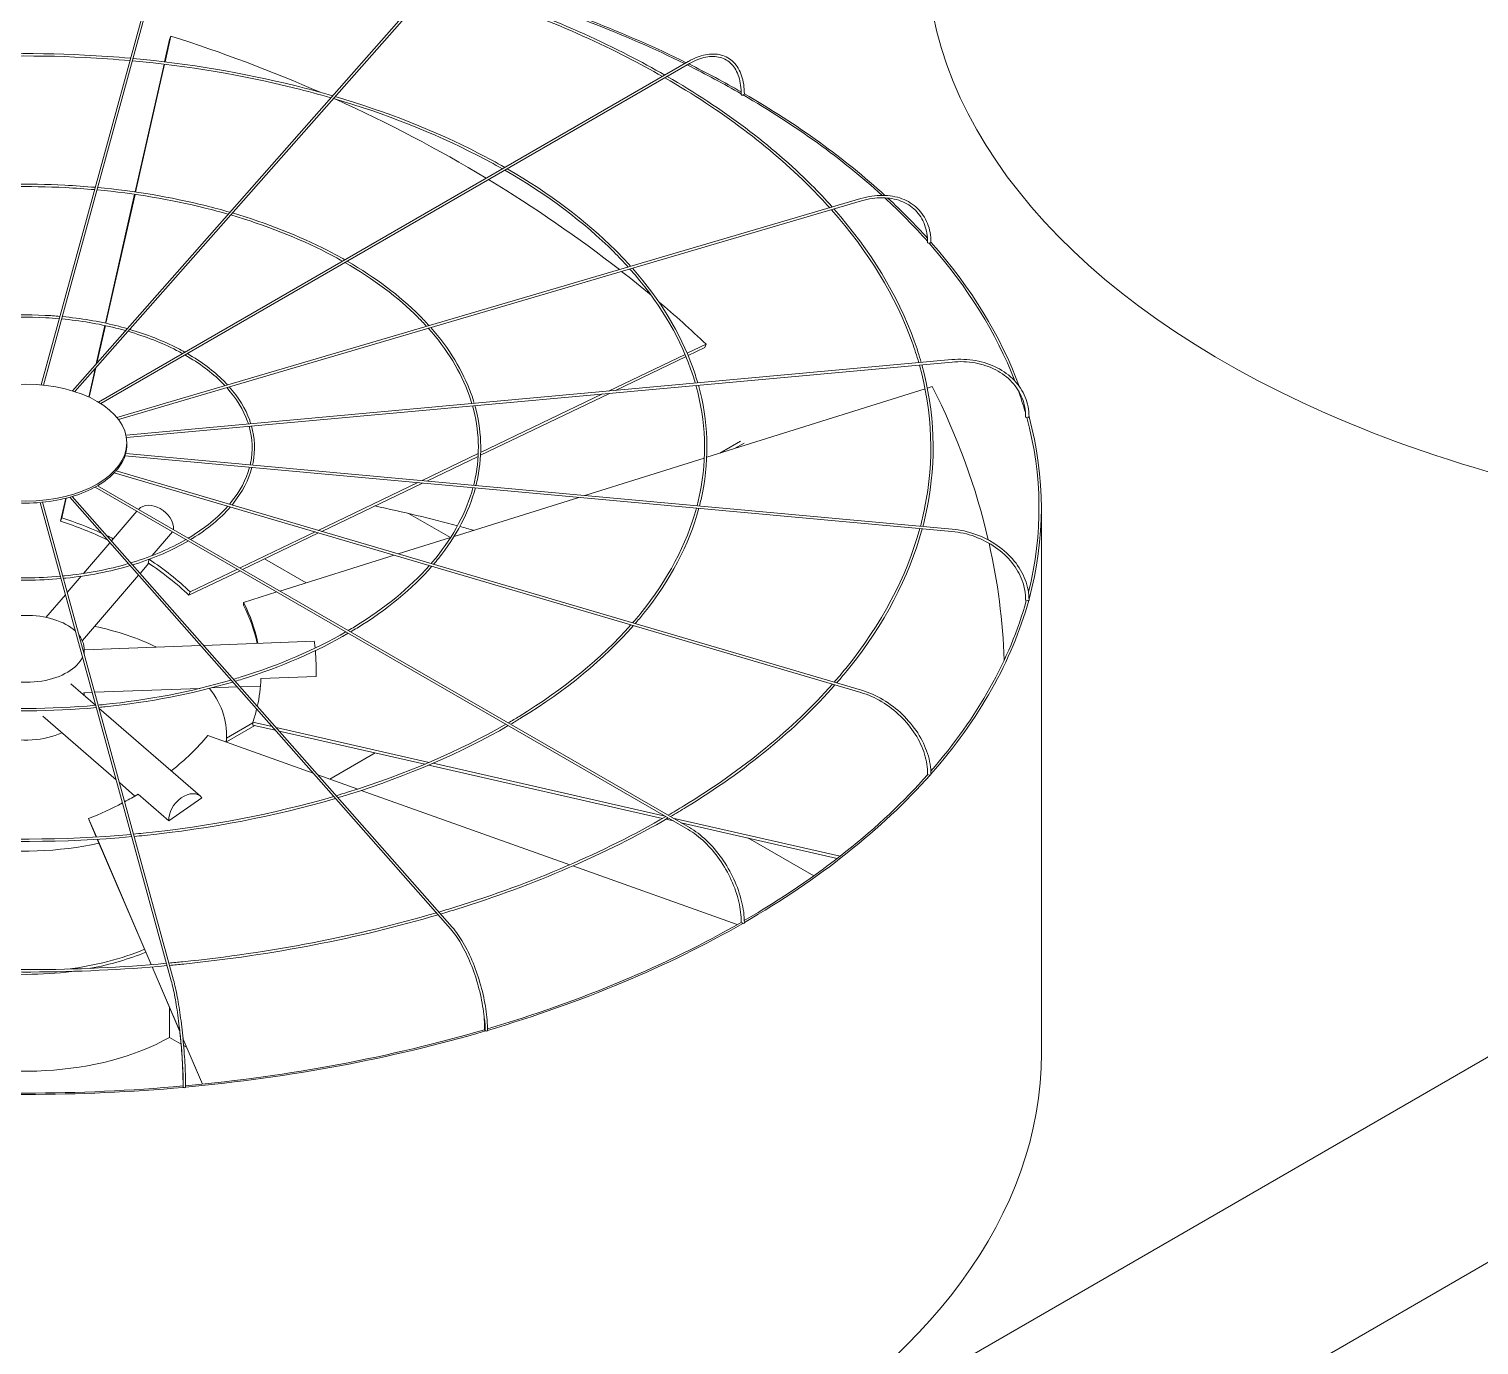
# Model space of a CAD drawing. Header units: millimetres. Extents: x -312439 to 477422, y -331570 to 212570.
# Drawn here: x 362769 to 364267, y 103446 to 104805 of the extents above; entities that cross this region are included whole.
import ezdxf

# ---------------------------------------------------------------- set-up
doc = ezdxf.new("R2010")
doc.units = ezdxf.units.MM

msp = doc.modelspace()

# ---------------------------------------------------------------- linework, layer by layer
at = {"color": 3, "linetype": 'Continuous', "lineweight": 0, "extrusion": (-1.11022e-16, 0.816497, 0.57735)}
for p, q in [((362781.925, 104437.639), (362916.393, 104927.808)), ((362784.4, 104437.402), (362918.755, 104927.159)), ((362814.237, 104431.537), (363204.914, 104874.219)), ((363206.75, 104872.598), (362816.801, 104430.741)), ((362909.509, 104771.31), (362914.738, 104794.393)), ((362916.068, 104797.825), (362910.048, 104771.245)), ((362914.738, 104794.393), (362916.068, 104797.825)), ((363450.427, 104771.612), (362841.235, 104419.895)), ((363451.652, 104769.491), (362843.6, 104418.432)), ((362879.079, 104636.964), (362908.965, 104768.908)), ((362909.504, 104768.843), (362879.615, 104636.888)), ((362848.386, 104501.458), (362878.536, 104634.568)), ((362879.072, 104634.491), (362848.913, 104501.344)), ((363628.847, 104630.156), (362860.277, 104404.062)), ((363629.538, 104627.806), (362861.912, 104401.99)), ((362838.871, 104459.451), (362847.845, 104499.068)), ((362848.372, 104498.955), (362839.616, 104460.294)), ((363449.37, 104470.313), (363468.976, 104479.723)), ((363467.646, 104476.291), (363450.347, 104467.988)), ((363467.646, 104476.291), (363468.976, 104479.723)), ((362869.654, 104385.766), (363722.742, 104463.775)), ((362870.111, 104383.348), (363722.965, 104461.336)), ((363368.196, 104431.354), (363447.159, 104469.252)), ((363448.135, 104466.927), (363375.386, 104432.012)), ((362831.115, 104425.208), (362837.743, 104454.471)), ((362838.488, 104455.314), (362831.616, 104424.977)), ((363695.082, 104433.603), (363469.555, 104362.952)), ((363702.525, 104435.934), (363697.434, 104434.339)), ((363369.054, 104428.973), (363235.896, 104365.065)), ((363236.014, 104367.915), (363361.864, 104428.316)), ((362870.52, 104376.013), (362870.52, 104378.013)), ((363504.586, 104379.566), (363483.227, 104367.235)), ((363498.374, 104371.98), (363508.05, 104377.566)), ((362868.584, 104364.452), (363722.742, 104286.345)), ((363722.965, 104288.785), (362869.307, 104366.846)), ((363175.455, 104338.851), (363233.52, 104366.718)), ((363233.377, 104363.856), (363180.344, 104338.404)), ((363467.068, 104362.173), (363343.554, 104323.479)), ((362857.519, 104346.869), (363628.847, 104119.964)), ((363629.538, 104122.314), (362859.357, 104348.882)), ((363450.427, 103978.508), (362837.837, 104332.187)), ((362840.314, 104333.585), (363451.652, 103980.629)), ((363068.291, 104287.419), (363171.15, 104336.785)), ((363176.039, 104336.338), (363071.899, 104286.357)), ((362780.879, 104316.296), (362916.393, 103822.313)), ((362918.755, 103822.961), (362783.357, 104316.519)), ((362802.042, 104296.852), (362807.426, 104320.62)), ((362808.012, 104320.768), (362803.372, 104300.284)), ((362811.492, 104321.694), (363204.914, 103875.901)), ((363206.75, 103877.522), (362814.095, 104322.446)), ((363337.476, 104321.575), (363208.494, 104281.169)), ((362802.042, 104296.852), (362803.372, 104300.284)), ((362880.934, 104307.305), (362854.587, 104276.564)), ((363204.734, 104279.991), (363161.444, 104304.985)), ((363815.229, 103747.589), (363815.229, 104310.477)), ((362917.726, 104286.063), (362896.601, 104261.414)), ((362987.465, 104248.627), (363064.993, 104285.836)), ((363068.601, 104284.774), (362990.107, 104247.102)), ((362852.977, 104274.686), (362825.773, 104242.944)), ((363204.889, 104280.04), (363150.885, 104263.122)), ((362893.067, 104253.517), (362884.129, 104243.089)), ((363055.715, 104233.307), (363012.886, 104258.034)), ((363146.682, 104261.805), (363028.673, 104224.836)), ((365136.041, 104239.827), (362624.567, 102789.827)), ((362823.341, 104240.107), (362808.932, 104223.294)), ((362882.52, 104241.211), (362824.552, 104173.574)), ((362987.432, 104245.818), (362934.719, 104220.519)), ((362936.05, 104223.951), (362984.79, 104247.343)), ((362807.008, 104221.049), (362786.951, 104197.646)), ((362934.719, 104220.519), (362936.05, 104223.951)), ((363025.497, 104223.841), (362991.154, 104213.083)), ((362991.059, 104210.126), (362991.154, 104213.083)), ((362946.63, 104168.566), (362826.356, 104164.108)), ((362826.356, 104165.152), (362826.356, 104159.778)), ((363063.996, 104172.916), (362949.794, 104168.683)), ((363008.997, 104134.489), (363066.226, 104136.61)), ((362838.259, 104106.8), (362812.716, 104128.935)), ((362834.681, 104120.171), (362825.675, 104119.838)), ((362826.356, 104119.863), (362826.356, 104117.115)), ((362945.81, 104124.29), (362837.196, 104120.265)), ((362984.441, 104125.722), (362957.714, 104124.731)), ((363008.52, 104126.614), (362987.605, 104125.839)), ((362946.703, 104012.825), (362841.71, 104103.81)), ((362859.434, 104029.944), (362783.76, 104095.521)), ((363000.613, 104088.597), (362973.634, 104073.021)), ((363000.543, 104086.406), (363000.638, 104089.363)), ((363023.822, 104081.099), (363000.543, 104086.406)), ((363000.638, 104089.363), (363020.531, 104084.828)), ((363062.949, 104036.764), (362954.243, 104075.591)), ((362973.634, 104069.021), (363002.839, 104085.882)), ((362973.634, 104068.665), (362973.634, 104075.915)), ((363024.621, 104083.895), (363182.79, 104047.84)), ((363178.212, 104045.906), (363027.912, 104080.167)), ((365208.877, 104069.878), (362808.165, 102683.827)), ((363127.016, 104057.576), (363080.259, 104030.581)), ((363423.871, 103989.907), (363182.305, 104044.973)), ((363186.848, 104046.915), (363426.604, 103992.262)), ((362878.821, 104013.143), (362862.766, 104027.056)), ((363108.971, 104020.326), (363067.72, 104035.06)), ((362882.096, 104015.098), (362913.892, 103987.545)), ((362913.892, 103987.545), (362948.087, 104011.365)), ((363327.98, 103942.102), (363112.745, 104018.978)), ((362831.049, 103989.774), (362839.169, 103970.859)), ((362832.284, 103986.438), (362831.049, 103989.774)), ((362838.977, 103970.847), (362832.284, 103986.438)), ((363435.129, 103987.34), (363427.395, 103989.103)), ((363434.7, 103990.417), (363607.417, 103951.045)), ((363604.451, 103948.743), (363443.224, 103985.495)), ((362895.582, 103838.992), (362840.004, 103968.456)), ((362840.196, 103968.467), (362895.773, 103839.007)), ((363580.014, 103930.603), (363512.154, 103969.782)), ((363501.037, 103880.291), (363331.351, 103940.898)), ((362925.278, 103769.819), (362896.602, 103836.617)), ((362896.792, 103836.632), (362925.21, 103770.434)), ((362914.677, 103794.513), (362914.677, 103763.837)), ((362926.532, 103756.992), (362914.677, 103763.837)), ((362928.528, 103762.707), (362948.741, 103715.623)), ((362948.552, 103715.603), (362928.586, 103762.113)), ((362932.185, 103753.728), (362929.194, 103755.455))]:
    msp.add_line(p, q, dxfattribs=at)
at = {"color": 3, "linetype": 'Continuous', "lineweight": 0}
for centre, major_axis, ratio, start_param, end_param in [((364744.995, 104889.896), (-1048.768, 0), 0.57735027, 0, 1.83779071), ((362766.461, 104310.477), (-1046.319, 0), 0.57735027, 4.00461262, 4.24016109), ((362766.461, 104310.477), (-1048.768, 0), 0.57735027, 4.00443097, 4.24060103), ((362767.791, 104143.198), (-942.562, 365.4), 0.65992862, 4.64663537, 4.80984928), ((362766.461, 104310.477), (-1046.319, 0), 0.57735027, 3.92863661, 4.00129229), ((362766.461, 104310.477), (-1048.768, 0), 0.57735027, 3.93098858, 4.00111844), ((362767.791, 104143.198), (-942.562, 365.4), 0.65992862, 4.45394149, 4.62923067), ((363506.32, 104737.635), (1.225, -0.016), 0.56830663, 3.14159265, 3.93464288), ((363506.32, 104737.635), (1.225, -0.016), 0.56830663, 3.93464288, 5.50543921), ((362766.461, 104310.477), (-1046.319, 0), 0.57735027, 3.70570419, 3.9258203), ((363507.186, 104738.135), (-1.225, 0), 0.57735027, 1.83263032, 3.14159265), ((362766.461, 104310.477), (-1048.768, 0), 0.57735027, 3.70411228, 3.92650775), ((362767.791, 104143.198), (-942.562, 365.4), 0.65992862, 4.28319099, 4.45112181), ((362766.461, 104310.477), (-1046.319, 0), 0.57735027, 3.61515195, 3.70067928), ((362766.461, 104310.477), (-1048.768, 0), 0.57735027, 3.61992048, 3.69877001), ((363698.85, 104584.64), (-1.225, 0.021), 0.57151893, 0, 0.48093441), ((363698.85, 104584.64), (-1.225, 0.021), 0.57151893, 0.48093441, 2.05173073), ((362766.461, 104310.477), (-1046.319, 0), 0.57735027, 3.3609423, 3.61148113), ((363699.942, 104584.961), (-1.225, 0), 0.57735027, 1.51847105, 3.14159265), ((362766.461, 104310.477), (-1048.768, 0), 0.57735027, 3.35086888, 3.61231471), ((362767.791, 104143.198), (-942.562, 365.4), 0.65992862, 4.23904287, 4.2800546), ((362767.791, 104143.198), (-942.562, 365.4), 0.65992862, 4.15803474, 4.22871948), ((362766.556, 104142.722), (1010.388, -32.497), 0.79709982, 0.20844184, 0.41264052), ((362766.461, 104310.477), (-1046.319, 0), 0.57735027, 3.30554955, 3.34466555), ((363800.069, 104404.784), (-1.225, 0.023), 0.57529521, 0, 0.1678974), ((363800.069, 104404.784), (-1.225, 0.023), 0.57529521, 0.1678974, 1.73869372), ((362766.461, 104310.477), (-1046.319, 0), 0.57735027, 2.9973499, 3.29716571), ((363801.279, 104404.894), (-1.225, 0), 0.57735027, 1.20431179, 3.14159265), ((362766.461, 104310.477), (-1048.768, 0), 0.57735027, 2.98561554, 3.29783032), ((362766.028, 104376.013), (-104.492, 0), 0.57735027, 2.98808135, 3.14159265), ((362766.028, 104376.013), (-104.492, 0), 0.57735027, 2.67392209, 2.98094469), ((362766.028, 104376.013), (-104.492, 0), 0.57735027, 2.35976282, 2.66678542), ((362766.028, 104376.013), (-104.492, 0), 0.57735027, 2.04560356, 2.35262616), ((362766.028, 104376.013), (-104.492, 0), 0.57735027, 1.41728503, 1.72430763), ((362766.028, 104376.013), (-104.492, 0), 0.57735027, 1.73144429, 2.03846689), ((362899.051, 104294.472), (-16.786, 14.386), 0.73180825, 3.6699438, 6.25547108), ((362766.461, 103745.589), (1046.319, 0), 0.57735027, 1.13086203, 1.21917829), ((362766.461, 104139.766), (-226.18, 87.683), 0.65992862, 4.59602029, 4.80984928), ((362767.791, 104143.198), (226.18, -87.683), 0.65992862, 1.48816133, 1.66825663), ((362767.791, 104143.198), (226.18, -87.683), 0.65992862, 1.43137513, 1.46305029), ((362766.461, 103745.589), (1046.319, 0), 0.57735027, 1.11315293, 1.12829513), ((362766.556, 104142.722), (1010.388, -32.497), 0.79709982, 0.05380476, 0.20420122), ((362766.461, 104139.766), (-226.18, 87.683), 0.65992862, 4.15803474, 4.39268064), ((362767.791, 104143.198), (226.18, -87.683), 0.65992862, 1.01644208, 1.25303729), ((362766.461, 104139.766), (242.456, -7.798), 0.79709982, 0.20115917, 0.41264052), ((362766.556, 104142.722), (242.456, -7.798), 0.79709982, 0.18583027, 0.41264052), ((362766.461, 104310.477), (-1046.319, 0), 0.57735027, 2.6752935, 2.98289949), ((362766.461, 104310.477), (-1048.768, 0), 0.57735027, 2.67086857, 2.98332964), ((363800.069, 104215.671), (-1.225, 0.023), 0.57926583, 0, 1.42460911), ((363801.279, 104215.561), (-1.225, 0), 0.57735027, 0.89015252, 3.14159265), ((362766.461, 104165.152), (-59.895, 0), 0.57735027, 3.69756416, 5.76575409), ((362766.461, 104165.152), (-59.895, 0), 0.57735027, 3.02719924, 3.57014533), ((362766.461, 104075.915), (-207.174, 0), 0.57735027, 4.00561733, 4.36390833), ((363064.815, 104150.824), (-0.819, 22.092), 0.05230802, 5.46284956, 6.28318531), ((363064.815, 104150.824), (-0.819, 22.092), 0.05230802, 4.01155215, 5.31083021), ((362766.461, 104165.152), (-59.895, 0), 0.57735027, 0.78539816, 2.89978042), ((362766.556, 104142.722), (242.456, -7.798), 0.79709982, 6.13145768, 6.28093219), ((362766.461, 104075.915), (-207.174, 0), 0.57735027, 3.08204121, 3.55783774), ((362766.556, 104142.722), (242.456, -7.798), 0.79709982, 6.04401129, 6.11604234), ((362766.461, 104105.53), (-59.895, 0), 0.57735027, 1.1079301, 2.23846982), ((362765.226, 104143.102), (-227.492, -84.221), 0.6873805, 2.02158825, 2.2576377), ((362766.461, 104310.477), (-1046.319, 0), 0.57735027, 2.35898226, 2.6687056), ((362766.461, 104310.477), (-1048.768, 0), 0.57735027, 2.35667794, 2.66891462), ((363698.85, 104035.815), (-1.225, 0.021), 0.58304212, 0, 1.10944839), ((363699.942, 104035.494), (-1.225, 0), 0.57735027, 0.57599326, 3.14159265), ((362765.226, 104143.102), (-227.492, -84.221), 0.6873805, 1.7758456, 1.84274406), ((362932.225, 103996.118), (14.478, 16.707), 0.67950023, 6.14949631, 8.84418497), ((362765.226, 104143.102), (-227.492, -84.221), 0.6873805, 1.60582316, 1.76537716), ((362766.461, 104075.915), (-207.174, 0), 0.57735027, 1.30817895, 1.9425337), ((362766.461, 104310.477), (-1046.319, 0), 0.57735027, 2.04376734, 2.35460013), ((362766.461, 104310.477), (-1048.768, 0), 0.57735027, 2.04258502, 2.35459852), ((363506.32, 103882.82), (-1.225, 0.017), 0.58625442, 0, 0.79329185), ((363507.186, 103882.32), (-1.225, 0), 0.57735027, 0.26183399, 3.14159265), ((362766.461, 103951.409), (-207.174, 0), 0.57735027, 1.77816663, 2.202298), ((362766.461, 103951.409), (-212.072, 0), 0.57735027, 1.89063678, 2.19285982), ((362766.461, 103951.409), (-212.072, 0), 0.57735027, 1.3476903, 1.79509044), ((362766.461, 104310.477), (-1046.319, 0), 0.57735027, 1.72891751, 2.04055715), ((363241.325, 103771.662), (-1.225, 0.011), 0.58858829, 0, 0.47632773), ((362766.461, 103851.409), (-212.072, 0), 0.57735027, 0.98594125, 2.34464399), ((362766.461, 104310.477), (-1048.768, 0), 0.57735027, 1.72854634, 2.04038352), ((363241.881, 103771.032), (-1.225, 0), 0.57735027, 0, 3.14159265), ((362766.461, 103747.589), (-1048.768, 0), 0.57735027, 0, 3.14159265), ((362766.461, 104310.477), (-1048.768, 0), 0.57735027, 1.41453598, 1.72626058), ((362766.461, 104310.477), (-1046.319, 0), 0.57735027, 1.41438895, 1.72636573), ((362929.804, 103713.223), (-1.225, 0.004), 0.58981528, 0, 0.15883691), ((362929.996, 103712.525), (-1.225, 0), 0.57735027, 0, 3.14159265)]:
    msp.add_ellipse(centre, major_axis=major_axis, ratio=ratio, start_param=start_param, end_param=end_param, dxfattribs=at)
msp.add_ellipse((362766.028, 104378.013), major_axis=(-104.492, 0), ratio=0.57735027, dxfattribs=at)
for points, knots in [([(363423.834, 104756.259), (363412.096, 104762.964), (363400.05, 104769.489), (363327.968, 104806.51), (363261.359, 104832.751), (363190.059, 104853.685)], [3.146975566, 3.146975566, 3.146975566, 3.146975566, 3.199958928, 3.199958928, 3.456525414, 3.456525414, 3.456525414, 3.456525414]), ([(363426.289, 104757.677), (363414.11, 104764.659), (363401.599, 104771.448), (363329.201, 104808.626), (363262.846, 104834.798), (363191.848, 104855.712)], [3.145113132, 3.145113132, 3.145113132, 3.145113132, 3.200037836, 3.200037836, 3.455209352, 3.455209352, 3.455209352, 3.455209352]), ([(362874.472, 104774.994), (362858.623, 104776.422), (362842.69, 104777.537), (362770.375, 104781.153), (362713.454, 104780.028), (362657.584, 104774.994)], [3.772165081, 3.772165081, 3.772165081, 3.772165081, 3.840593344, 3.840593344, 4.081816553, 4.081816553, 4.081816553, 4.081816553]), ([(362873.813, 104772.594), (362858.418, 104773.975), (362842.942, 104775.06), (362771.077, 104778.704), (362714.132, 104777.609), (362658.243, 104772.594)], [3.772797592, 3.772797592, 3.772797592, 3.772797592, 3.839399606, 3.839399606, 4.081184042, 4.081184042, 4.081184042, 4.081184042]), ([(363508.411, 104738.135), (363508.411, 104745.036), (363507.466, 104751.416), (363503.732, 104762.53), (363500.939, 104767.265), (363493.745, 104774.545), (363489.352, 104777.088), (363479.482, 104779.694), (363474.015, 104779.762), (363462.558, 104777.486), (363456.562, 104775.135), (363450.533, 104771.673), (363450.48, 104771.643), (363450.427, 104771.612)], [3.14159265, 3.14159265, 3.14159265, 3.14159265, 3.45575192, 3.45575192, 3.76991118, 3.76991118, 4.08269654, 4.08269654, 4.39544819, 4.39544819, 4.70960746, 4.70960746, 4.71238898, 4.71238898, 4.71238898, 4.71238898]), ([(363451.652, 104769.491), (363457.401, 104772.811), (363463.127, 104775.052), (363473.924, 104777.192), (363478.99, 104777.093), (363487.993, 104774.638), (363491.939, 104772.289), (363498.43, 104765.516), (363500.972, 104761.082), (363504.352, 104750.494), (363505.185, 104744.344), (363505.095, 104737.652)], [1.57079633, 1.57079633, 1.57079633, 1.57079633, 1.88806437, 1.88806437, 2.20533241, 2.20533241, 2.52260045, 2.52260045, 2.83986849, 2.83986849, 3.15713653, 3.15713653, 3.15713653, 3.15713653]), ([(363081.344, 104734.2), (363069.086, 104737.759), (363056.647, 104741.111), (362990.451, 104757.602), (362933.949, 104767.073), (362876.291, 104772.369)], [3.460983159, 3.460983159, 3.460983159, 3.460983159, 3.519648571, 3.519648571, 3.769222865, 3.769222865, 3.769222865, 3.769222865]), ([(363083.135, 104736.23), (363070.343, 104739.961), (363057.353, 104743.466), (362990.734, 104760.03), (362934.415, 104769.468), (362876.95, 104774.768)], [3.459218713, 3.459218713, 3.459218713, 3.459218713, 3.520344822, 3.520344822, 3.768597722, 3.768597722, 3.768597722, 3.768597722]), ([(363596.58, 104620.664), (363589.947, 104628.064), (363583.017, 104635.376), (363534.797, 104683.565), (363484.387, 104721.421), (363426.293, 104754.85)], [2.833719703, 2.833719703, 2.833719703, 2.833719703, 2.880073873, 2.880073873, 3.143270218, 3.143270218, 3.143270218, 3.143270218]), ([(363599.181, 104621.429), (363592.304, 104629.137), (363585.106, 104636.748), (363536.7, 104685.14), (363486.515, 104722.898), (363428.743, 104756.265)], [2.831913395, 2.831913395, 2.831913395, 2.831913395, 2.879924499, 2.879924499, 3.141418031, 3.141418031, 3.141418031, 3.141418031]), ([(363258.559, 104660.838), (363250.053, 104665.678), (363241.332, 104670.393), (363187.539, 104698.022), (363137.504, 104717.727), (363083.942, 104733.442)], [3.148849473, 3.148849473, 3.148849473, 3.148849473, 3.199944541, 3.199944541, 3.456834427, 3.456834427, 3.456834427, 3.456834427]), ([(363261.016, 104662.256), (363252.068, 104667.373), (363242.882, 104672.352), (363188.772, 104700.138), (363138.991, 104719.775), (363085.731, 104735.469)], [3.146361804, 3.146361804, 3.146361804, 3.146361804, 3.200049713, 3.200049713, 3.455080387, 3.455080387, 3.455080387, 3.455080387]), ([(363388.337, 104559.404), (363383.577, 104564.687), (363378.614, 104569.91), (363342.636, 104605.862), (363304.724, 104634.314), (363261.021, 104659.43)], [2.83591825, 2.83591825, 2.83591825, 2.83591825, 2.880098074, 2.880098074, 3.143909361, 3.143909361, 3.143909361, 3.143909361]), ([(363390.942, 104560.171), (363385.935, 104565.76), (363380.704, 104571.281), (363344.539, 104607.437), (363306.852, 104635.792), (363263.471, 104660.845)], [2.833499431, 2.833499431, 2.833499431, 2.833499431, 2.879899034, 2.879899034, 3.141439875, 3.141439875, 3.141439875, 3.141439875]), ([(362837.917, 104641.743), (362827.461, 104642.678), (362816.95, 104643.409), (362769.013, 104645.798), (362731.232, 104645.061), (362694.139, 104641.743)], [3.773286698, 3.773286698, 3.773286698, 3.773286698, 3.840886477, 3.840886477, 4.080694936, 4.080694936, 4.080694936, 4.080694936]), ([(362837.258, 104639.342), (362827.256, 104640.232), (362817.203, 104640.933), (362769.714, 104643.349), (362731.91, 104642.641), (362694.797, 104639.342)], [3.774238416, 3.774238416, 3.774238416, 3.774238416, 3.839097695, 3.839097695, 4.079743218, 4.079743218, 4.079743218, 4.079743218]), ([(362977.049, 104616.022), (362968.716, 104618.442), (362960.259, 104620.718), (362916.112, 104631.69), (362878.635, 104637.976), (362840.395, 104641.517)], [3.46094335, 3.46094335, 3.46094335, 3.46094335, 3.520514255, 3.520514255, 3.7679441, 3.7679441, 3.7679441, 3.7679441]), ([(362975.256, 104613.991), (362967.46, 104616.24), (362959.553, 104618.364), (362915.828, 104629.262), (362878.169, 104635.58), (362839.737, 104639.118)], [3.463595352, 3.463595352, 3.463595352, 3.463595352, 3.51947091, 3.51947091, 3.768879274, 3.768879274, 3.768879274, 3.768879274]), ([(363701.166, 104584.961), (363701.166, 104591.89), (363699.968, 104598.489), (363695.267, 104610.366), (363691.762, 104615.641), (363682.8, 104624.308), (363677.346, 104627.698), (363665.063, 104632.263), (363658.236, 104633.439), (363643.883, 104633.49), (363636.359, 104632.366), (363628.847, 104630.156)], [4.71238898, 4.71238898, 4.71238898, 4.71238898, 5.02654825, 5.02654825, 5.34070751, 5.34070751, 5.65486678, 5.65486678, 5.96902604, 5.96902604, 6.28318531, 6.28318531, 6.28318531, 6.28318531]), ([(363629.538, 104627.806), (363636.801, 104629.943), (363644.05, 104631.01), (363657.787, 104630.918), (363664.271, 104629.759), (363675.84, 104625.359), (363680.922, 104622.12), (363689.219, 104613.888), (363692.435, 104608.894), (363696.696, 104597.602), (363697.738, 104591.305), (363697.626, 104584.661)], [6.28318531, 6.28318531, 6.28318531, 6.28318531, 6.60045335, 6.60045335, 6.91772139, 6.91772139, 7.23498943, 7.23498943, 7.55225747, 7.55225747, 7.86952551, 7.86952551, 7.86952551, 7.86952551]), ([(363093.321, 104565.437), (363088.036, 104568.423), (363082.629, 104571.336), (363047.119, 104589.575), (363013.669, 104602.742), (362977.856, 104613.235)], [3.152476318, 3.152476318, 3.152476318, 3.152476318, 3.199914714, 3.199914714, 3.457374967, 3.457374967, 3.457374967, 3.457374967]), ([(363095.782, 104566.858), (363090.052, 104570.119), (363084.178, 104573.295), (363048.352, 104591.691), (363015.157, 104604.79), (362979.645, 104615.262)], [3.148732281, 3.148732281, 3.148732281, 3.148732281, 3.200072384, 3.200072384, 3.454746323, 3.454746323, 3.454746323, 3.454746323]), ([(363688.575, 104460.651), (363686.553, 104467.732), (363684.285, 104474.791), (363664.821, 104529.289), (363636.694, 104575.452), (363598.383, 104618.641)], [2.519571261, 2.519571261, 2.519571261, 2.519571261, 2.559550642, 2.559550642, 2.829500903, 2.829500903, 2.829500903, 2.829500903]), ([(363691.057, 104460.878), (363688.943, 104468.319), (363686.561, 104475.735), (363666.935, 104530.436), (363638.954, 104576.405), (363600.979, 104619.405)], [2.518738954, 2.518738954, 2.518738954, 2.518738954, 2.560443172, 2.560443172, 2.827714195, 2.827714195, 2.827714195, 2.827714195]), ([(363182.732, 104498.921), (363179.588, 104502.404), (363176.314, 104505.848), (363152.388, 104529.771), (363127.213, 104548.713), (363098.24, 104565.448)], [2.836508955, 2.836508955, 2.836508955, 2.836508955, 2.879847671, 2.879847671, 3.141363941, 3.141363941, 3.141363941, 3.141363941]), ([(363180.122, 104498.153), (363177.228, 104501.331), (363174.224, 104504.477), (363150.485, 104528.195), (363125.085, 104547.236), (363095.788, 104564.033)], [2.840166791, 2.840166791, 2.840166791, 2.840166791, 2.880145835, 2.880145835, 3.145067211, 3.145067211, 3.145067211, 3.145067211]), ([(363457.759, 104439.544), (363456.314, 104444.535), (363454.707, 104449.511), (363440.195, 104490.173), (363419.017, 104524.899), (363390.146, 104557.383)], [2.521788299, 2.521788299, 2.521788299, 2.521788299, 2.55939978, 2.55939978, 2.830291828, 2.830291828, 2.830291828, 2.830291828]), ([(363460.243, 104439.771), (363458.705, 104445.123), (363456.982, 104450.456), (363442.31, 104491.32), (363421.277, 104525.852), (363392.742, 104558.147)], [2.520659116, 2.520659116, 2.520659116, 2.520659116, 2.560589234, 2.560589234, 2.827907762, 2.827907762, 2.827907762, 2.827907762]), ([(362801.362, 104508.491), (362796.299, 104508.934), (362791.211, 104509.282), (362767.652, 104510.444), (362749.01, 104510.093), (362730.694, 104508.491)], [3.776630452, 3.776630452, 3.776630452, 3.776630452, 3.841752063, 3.841752063, 4.077351182, 4.077351182, 4.077351182, 4.077351182]), ([(362800.703, 104506.09), (362796.094, 104506.488), (362791.464, 104506.806), (362768.354, 104507.994), (362749.689, 104507.673), (362731.353, 104506.09)], [3.778551419, 3.778551419, 3.778551419, 3.778551419, 3.838185012, 3.838185012, 4.075430215, 4.075430215, 4.075430215, 4.075430215]), ([(362869.164, 104493.777), (362865.832, 104494.719), (362862.461, 104495.616), (362841.207, 104500.921), (362822.389, 104504.088), (362803.182, 104505.868)], [3.471418325, 3.471418325, 3.471418325, 3.471418325, 3.518930063, 3.518930063, 3.767850767, 3.767850767, 3.767850767, 3.767850767]), ([(362870.961, 104495.812), (362867.09, 104496.922), (362863.167, 104497.97), (362841.491, 104503.35), (362822.855, 104506.484), (362803.84, 104508.267)], [3.466082688, 3.466082688, 3.466082688, 3.466082688, 3.521010964, 3.521010964, 3.765995554, 3.765995554, 3.765995554, 3.765995554]), ([(362928.07, 104470.029), (362926.016, 104471.164), (362923.926, 104472.278), (362906.7, 104481.128), (362889.835, 104487.756), (362871.771, 104493.028)], [3.163350536, 3.163350536, 3.163350536, 3.163350536, 3.199816759, 3.199816759, 3.458993739, 3.458993739, 3.458993739, 3.458993739]), ([(362930.541, 104471.456), (362928.035, 104472.863), (362925.476, 104474.237), (362907.933, 104483.244), (362891.323, 104489.804), (362873.56, 104495.055)], [3.15578841, 3.15578841, 3.15578841, 3.15578841, 3.200131949, 3.200131949, 3.453750875, 3.453750875, 3.453750875, 3.453750875]), ([(363226.951, 104418.438), (363226.084, 104421.355), (363225.134, 104424.263), (363215.575, 104451.089), (363201.356, 104474.366), (363181.941, 104496.135)], [2.526062853, 2.526062853, 2.526062853, 2.526062853, 2.559096419, 2.559096419, 2.831723129, 2.831723129, 2.831723129, 2.831723129]), ([(363229.438, 104418.666), (363228.474, 104421.942), (363227.408, 104425.208), (363217.689, 104452.236), (363203.615, 104475.32), (363184.538, 104496.899)], [2.5243135, 2.5243135, 2.5243135, 2.5243135, 2.560878912, 2.560878912, 2.828143092, 2.828143092, 2.828143092, 2.828143092]), ([(362971.884, 104436.894), (362970.871, 104437.973), (362969.833, 104439.043), (362958.335, 104450.528), (362945.445, 104460.157), (362930.554, 104468.635)], [2.852936139, 2.852936139, 2.852936139, 2.852936139, 2.880283876, 2.880283876, 3.148538696, 3.148538696, 3.148538696, 3.148538696]), ([(362974.511, 104437.667), (362973.238, 104439.048), (362971.924, 104440.415), (362960.238, 104452.104), (362947.573, 104461.635), (362933.008, 104470.052)], [2.84544614, 2.84544614, 2.84544614, 2.84544614, 2.879690294, 2.879690294, 3.141137935, 3.141137935, 3.141137935, 3.141137935]), ([(363802.504, 104404.894), (363802.504, 104411.839), (363801.172, 104418.669), (363795.977, 104431.411), (363792.115, 104437.321), (363782.258, 104447.636), (363776.265, 104452.039), (363762.748, 104458.922), (363755.224, 104461.401), (363739.379, 104464.208), (363731.059, 104464.536), (363722.742, 104463.775)], [4.71238898, 4.71238898, 4.71238898, 4.71238898, 5.02654825, 5.02654825, 5.34070751, 5.34070751, 5.65486678, 5.65486678, 5.96902604, 5.96902604, 6.28318531, 6.28318531, 6.28318531, 6.28318531]), ([(363722.965, 104461.336), (363731.026, 104462.073), (363739.082, 104461.743), (363754.375, 104458.991), (363761.609, 104456.568), (363774.532, 104449.886), (363780.219, 104445.628), (363789.493, 104435.714), (363793.08, 104430.06), (363797.818, 104417.909), (363798.969, 104411.413), (363798.845, 104404.807)], [0, 0, 0, 0, 0.31726804, 0.31726804, 0.63453608, 0.63453608, 0.95180412, 0.95180412, 1.26907216, 1.26907216, 1.5863402, 1.5863402, 1.5863402, 1.5863402]), ([(363690.301, 104291.771), (363691.907, 104297.842), (363693.333, 104303.928), (363704.634, 104359.266), (363702.837, 104409.29), (363689.25, 104458.253)], [2.204619764, 2.204619764, 2.204619764, 2.204619764, 2.238829514, 2.238829514, 2.515060108, 2.515060108, 2.515060108, 2.515060108]), ([(363692.775, 104291.545), (363694.459, 104297.945), (363695.946, 104304.363), (363707.051, 104359.857), (363705.192, 104409.711), (363691.728, 104458.479)], [2.205366155, 2.205366155, 2.205366155, 2.205366155, 2.241163262, 2.241163262, 2.514260549, 2.514260549, 2.514260549, 2.514260549]), ([(362996.116, 104397.33), (362995.847, 104398.173), (362995.563, 104399.015), (362990.956, 104412.003), (362983.695, 104423.832), (362973.733, 104434.885)], [2.538956365, 2.538956365, 2.538956365, 2.538956365, 2.558172992, 2.558172992, 2.836025224, 2.836025224, 2.836025224, 2.836025224]), ([(362998.613, 104397.558), (362998.237, 104398.76), (362997.833, 104399.958), (362993.069, 104413.152), (362985.955, 104424.786), (362976.334, 104435.65)], [2.535128932, 2.535128932, 2.535128932, 2.535128932, 2.561728893, 2.561728893, 2.828841782, 2.828841782, 2.828841782, 2.828841782]), ([(363459.512, 104312.876), (363460.619, 104317.115), (363461.609, 104321.364), (363470.072, 104362.67), (363468.71, 104400.308), (363458.44, 104437.147)], [2.206572109, 2.206572109, 2.206572109, 2.206572109, 2.238438586, 2.238438586, 2.515769314, 2.515769314, 2.515769314, 2.515769314]), ([(363461.984, 104312.649), (363463.169, 104317.218), (363464.22, 104321.799), (363472.489, 104363.26), (363471.065, 104400.729), (363460.92, 104437.373)], [2.20754654, 2.20754654, 2.20754654, 2.20754654, 2.241548585, 2.241548585, 2.514698228, 2.514698228, 2.514698228, 2.514698228]), ([(363228.706, 104333.981), (363229.322, 104336.404), (363229.882, 104338.831), (363235.507, 104366.104), (363234.584, 104391.341), (363227.643, 104416.042)], [2.210316481, 2.210316481, 2.210316481, 2.210316481, 2.237655596, 2.237655596, 2.51702204, 2.51702204, 2.51702204, 2.51702204]), ([(363231.176, 104333.755), (363231.869, 104336.507), (363232.49, 104339.266), (363237.923, 104366.695), (363236.939, 104391.763), (363230.123, 104416.269)], [2.211718384, 2.211718384, 2.211718384, 2.211718384, 2.242315601, 2.242315601, 2.515402874, 2.515402874, 2.515402874, 2.515402874]), ([(362997.881, 104355.089), (362998.022, 104355.693), (362998.157, 104356.298), (363000.943, 104369.539), (363000.458, 104382.374), (362996.844, 104394.937)], [2.221614787, 2.221614787, 2.221614787, 2.221614787, 2.235297735, 2.235297735, 2.520800805, 2.520800805, 2.520800805, 2.520800805]), ([(363000.343, 104354.863), (363000.558, 104355.798), (363000.757, 104356.734), (363003.357, 104370.13), (363002.811, 104382.796), (362999.326, 104395.164)], [2.224061215, 2.224061215, 2.224061215, 2.224061215, 2.244587809, 2.244587809, 2.517487833, 2.517487833, 2.517487833, 2.517487833]), ([(362976.555, 104314.405), (362976.964, 104314.891), (362977.368, 104315.377), (362987.309, 104327.542), (362993.892, 104339.985), (362997.278, 104352.684)], [1.903307061, 1.903307061, 1.903307061, 1.903307061, 1.915350543, 1.915350543, 2.203452943, 2.203452943, 2.203452943, 2.203452943]), ([(362979.117, 104313.651), (362979.617, 104314.254), (362980.109, 104314.86), (362989.926, 104327.167), (362996.407, 104339.662), (362999.752, 104352.458)], [1.909987851, 1.909987851, 1.909987851, 1.909987851, 1.924618049, 1.924618049, 2.206425781, 2.206425781, 2.206425781, 2.206425781]), ([(363184.777, 104253.152), (363186.41, 104255.045), (363188.004, 104256.949), (363208.286, 104281.918), (363221.287, 104306.481), (363228.075, 104331.579)], [1.894116328, 1.894116328, 1.894116328, 1.894116328, 1.917671716, 1.917671716, 2.201274894, 2.201274894, 2.201274894, 2.201274894]), ([(363187.354, 104252.393), (363189.075, 104254.405), (363190.752, 104256.43), (363210.906, 104281.543), (363223.805, 104306.159), (363230.551, 104331.353)], [1.897570624, 1.897570624, 1.897570624, 1.897570624, 1.922320382, 1.922320382, 2.202808492, 2.202808492, 2.202808492, 2.202808492]), ([(362934.063, 104279.459), (362934.665, 104279.817), (362935.264, 104280.176), (362951.438, 104290.002), (362964.6, 104300.768), (362974.801, 104312.368)], [1.585149833, 1.585149833, 1.585149833, 1.585149833, 1.596233634, 1.596233634, 1.886390456, 1.886390456, 1.886390456, 1.886390456]), ([(362936.491, 104278.057), (362937.115, 104278.433), (362937.734, 104278.811), (362953.958, 104288.816), (362967.154, 104299.766), (362977.387, 104311.607)], [1.592315094, 1.592315094, 1.592315094, 1.592315094, 1.603748231, 1.603748231, 1.893388943, 1.893388943, 1.893388943, 1.893388943]), ([(363392.987, 104191.901), (363395.854, 104195.2), (363398.643, 104198.522), (363429.264, 104236.295), (363448.681, 104272.978), (363458.872, 104310.474)], [1.891059564, 1.891059564, 1.891059564, 1.891059564, 1.918447026, 1.918447026, 2.200552897, 2.200552897, 2.200552897, 2.200552897]), ([(363395.57, 104191.142), (363398.523, 104194.559), (363401.394, 104198.001), (363431.885, 104235.921), (363451.201, 104272.656), (363461.348, 104310.248)], [1.893387733, 1.893387733, 1.893387733, 1.893387733, 1.921549455, 1.921549455, 2.201585872, 2.201585872, 2.201585872, 2.201585872]), ([(363601.162, 104130.661), (363605.278, 104135.377), (363609.273, 104140.128), (363650.231, 104190.704), (363676.061, 104239.493), (363689.656, 104289.371)], [1.889456602, 1.889456602, 1.889456602, 1.889456602, 1.918834976, 1.918834976, 2.200108517, 2.200108517, 2.200108517, 2.200108517]), ([(363603.748, 104129.901), (363607.949, 104134.736), (363612.024, 104139.607), (363652.853, 104190.33), (363678.581, 104239.171), (363692.133, 104289.144)], [1.891212574, 1.891212574, 1.891212574, 1.891212574, 1.921163042, 1.921163042, 2.200887841, 2.200887841, 2.200887841, 2.200887841]), ([(363722.742, 104286.345), (363730.803, 104285.608), (363738.867, 104283.804), (363754.189, 104278.244), (363761.444, 104274.489), (363774.417, 104265.408), (363780.132, 104260.085), (363789.455, 104248.414), (363793.061, 104242.069), (363797.818, 104228.999), (363798.969, 104222.276), (363798.845, 104215.694)], [0, 0, 0, 0, 0.31726804, 0.31726804, 0.63453608, 0.63453608, 0.95180412, 0.95180412, 1.26907216, 1.26907216, 1.5863402, 1.5863402, 1.5863402, 1.5863402]), ([(363802.504, 104215.561), (363802.504, 104222.505), (363801.173, 104229.561), (363795.998, 104243.2), (363792.156, 104249.782), (363782.347, 104261.84), (363776.382, 104267.314), (363762.913, 104276.635), (363755.411, 104280.481), (363739.595, 104286.175), (363731.282, 104288.024), (363722.965, 104288.785)], [4.71238898, 4.71238898, 4.71238898, 4.71238898, 5.02654825, 5.02654825, 5.34070751, 5.34070751, 5.65486678, 5.65486678, 5.96902604, 5.96902604, 6.28318531, 6.28318531, 6.28318531, 6.28318531]), ([(362874.615, 104253.87), (362875.305, 104254.078), (362875.994, 104254.288), (362896.873, 104260.743), (362915.455, 104268.704), (362931.631, 104278.035)], [1.267045676, 1.267045676, 1.267045676, 1.267045676, 1.27702015, 1.27702015, 1.570336557, 1.570336557, 1.570336557, 1.570336557]), ([(362876.397, 104251.851), (362877.146, 104252.08), (362877.893, 104252.311), (362899.018, 104258.935), (362917.763, 104267.074), (362934.076, 104276.623)], [1.272186296, 1.272186296, 1.272186296, 1.272186296, 1.282962347, 1.282962347, 1.577666055, 1.577666055, 1.577666055, 1.577666055]), ([(362804.27, 104240.288), (362804.921, 104240.35), (362805.571, 104240.414), (362829.083, 104242.776), (362851.343, 104247.046), (362872.027, 104253.1)], [0.949238609, 0.949238609, 0.949238609, 0.949238609, 0.957681574, 0.957681574, 1.254620941, 1.254620941, 1.254620941, 1.254620941]), ([(362804.928, 104237.89), (362805.799, 104237.974), (362806.67, 104238.061), (362830.572, 104240.528), (362852.988, 104244.898), (362873.815, 104251.074)], [0.951064936, 0.951064936, 0.951064936, 0.951064936, 0.962301991, 0.962301991, 1.259854639, 1.259854639, 1.259854639, 1.259854639]), ([(362893.355, 104257.566), (362893.338, 104257.412), (362893.319, 104257.26), (362893.138, 104255.958), (362892.856, 104254.88), (362892.479, 104253.907)], [25.28971129, 25.28971129, 25.28971129, 25.28971129, 25.51327082, 25.51327082, 27.21415767, 27.21415767, 27.21415767, 27.21415767]), ([(363099.304, 104184.057), (363101.507, 104185.348), (363103.687, 104186.651), (363136.653, 104206.753), (363162.727, 104228.101), (363183.005, 104251.119)], [1.577975631, 1.577975631, 1.577975631, 1.577975631, 1.598113062, 1.598113062, 1.885671956, 1.885671956, 1.885671956, 1.885671956]), ([(362729.605, 104237.659), (362730.481, 104237.58), (362731.358, 104237.503), (362755.488, 104235.487), (362779.239, 104235.564), (362802.451, 104237.659)], [0.630366287, 0.630366287, 0.630366287, 0.630366287, 0.641648359, 0.641648359, 0.94043004, 0.94043004, 0.94043004, 0.94043004]), ([(362730.263, 104240.059), (362730.733, 104240.017), (362731.202, 104239.976), (362754.88, 104237.951), (362778.607, 104237.993), (362801.793, 104240.059)], [0.632258371, 0.632258371, 0.632258371, 0.632258371, 0.638337859, 0.638337859, 0.938537956, 0.938537956, 0.938537956, 0.938537956]), ([(363101.742, 104182.65), (363103.963, 104183.96), (363106.161, 104185.283), (363139.175, 104205.567), (363165.284, 104227.1), (363185.595, 104250.357)], [1.581619842, 1.581619842, 1.581619842, 1.581619842, 1.601882376, 1.601882376, 1.889205457, 1.889205457, 1.889205457, 1.889205457]), ([(362980.703, 104133.66), (362983.012, 104134.348), (362985.312, 104135.047), (363027.729, 104148.207), (363064.67, 104164.06), (363096.863, 104182.638)], [1.261848076, 1.261848076, 1.261848076, 1.261848076, 1.278507505, 1.278507505, 1.570566343, 1.570566343, 1.570566343, 1.570566343]), ([(362982.488, 104131.637), (362984.856, 104132.347), (362987.213, 104133.068), (363029.874, 104146.399), (363066.98, 104162.43), (363099.31, 104181.225)], [1.264451017, 1.264451017, 1.264451017, 1.264451017, 1.281488092, 1.281488092, 1.574251683, 1.574251683, 1.574251683, 1.574251683]), ([(363264.538, 104088.659), (363268.348, 104090.879), (363272.112, 104093.125), (363321.869, 104123.504), (363360.854, 104155.434), (363391.209, 104189.871)], [1.575583148, 1.575583148, 1.575583148, 1.575583148, 1.598741205, 1.598741205, 1.885432931, 1.885432931, 1.885432931, 1.885432931]), ([(363266.981, 104087.249), (363270.806, 104089.49), (363274.587, 104091.757), (363324.391, 104122.318), (363363.413, 104154.433), (363393.8, 104189.109)], [1.578026357, 1.578026357, 1.578026357, 1.578026357, 1.601256762, 1.601256762, 1.887796271, 1.887796271, 1.887796271, 1.887796271]), ([(362840.825, 104107.036), (362842.824, 104107.223), (362844.82, 104107.417), (362892.43, 104112.233), (362936.842, 104120.783), (362978.112, 104132.893)], [0.945863763, 0.945863763, 0.945863763, 0.945863763, 0.95883914, 0.95883914, 1.255627672, 1.255627672, 1.255627672, 1.255627672]), ([(362841.483, 104104.637), (362843.702, 104104.846), (362845.919, 104105.064), (362893.919, 104109.985), (362938.487, 104118.635), (362979.901, 104130.867)], [0.946791669, 0.946791669, 0.946791669, 0.946791669, 0.961156725, 0.961156725, 1.25825401, 1.25825401, 1.25825401, 1.25825401]), ([(363429.732, 103993.285), (363435.162, 103996.442), (363440.524, 103999.638), (363507.068, 104040.292), (363558.954, 104082.791), (363599.381, 104128.632)], [1.574326589, 1.574326589, 1.574326589, 1.574326589, 1.599055591, 1.599055591, 1.885237716, 1.885237716, 1.885237716, 1.885237716]), ([(363432.176, 103991.873), (363437.622, 103995.052), (363443, 103998.269), (363509.591, 104039.106), (363561.514, 104081.79), (363601.973, 104127.87)], [1.576164321, 1.576164321, 1.576164321, 1.576164321, 1.600943265, 1.600943265, 1.88701346, 1.88701346, 1.88701346, 1.88701346]), ([(363628.847, 104119.964), (363636.11, 104117.827), (363643.384, 104114.623), (363657.217, 104106.391), (363663.773, 104101.366), (363675.504, 104090.001), (363680.677, 104083.664), (363689.119, 104070.322), (363692.386, 104063.319), (363696.696, 104049.361), (363697.738, 104042.41), (363697.626, 104035.836)], [0, 0, 0, 0, 0.31726804, 0.31726804, 0.63453608, 0.63453608, 0.95180412, 0.95180412, 1.26907216, 1.26907216, 1.5863402, 1.5863402, 1.5863402, 1.5863402]), ([(363701.166, 104035.494), (363701.166, 104042.423), (363699.97, 104049.681), (363695.32, 104064.161), (363691.868, 104071.381), (363683.051, 104085.096), (363677.687, 104091.589), (363665.565, 104103.226), (363658.808, 104108.369), (363644.55, 104116.808), (363637.051, 104120.104), (363629.538, 104122.314)], [4.71238898, 4.71238898, 4.71238898, 4.71238898, 5.02654825, 5.02654825, 5.34070751, 5.34070751, 5.65486678, 5.65486678, 5.96902604, 5.96902604, 6.28318531, 6.28318531, 6.28318531, 6.28318531]), ([(362693.05, 104104.408), (362694.825, 104104.247), (362696.602, 104104.092), (362744.943, 104100.029), (362792.523, 104100.186), (362839.006, 104104.408)], [0.629347255, 0.629347255, 0.629347255, 0.629347255, 0.640828535, 0.640828535, 0.941449071, 0.941449071, 0.941449071, 0.941449071]), ([(362693.708, 104106.808), (362695.077, 104106.685), (362696.446, 104106.565), (362744.335, 104102.493), (362791.891, 104102.614), (362838.347, 104106.808)], [0.630291706, 0.630291706, 0.630291706, 0.630291706, 0.639167998, 0.639167998, 0.940504621, 0.940504621, 0.940504621, 0.940504621]), ([(363086.789, 104013.452), (363090.719, 104014.618), (363094.63, 104015.805), (363158.585, 104035.672), (363213.885, 104059.417), (363262.095, 104087.242)], [1.260112578, 1.260112578, 1.260112578, 1.260112578, 1.279004431, 1.279004431, 1.570642983, 1.570642983, 1.570642983, 1.570642983]), ([(363088.576, 104011.427), (363092.564, 104012.616), (363096.531, 104013.826), (363160.731, 104033.863), (363216.196, 104057.786), (363264.543, 104085.828)], [1.261855173, 1.261855173, 1.261855173, 1.261855173, 1.280993608, 1.280993608, 1.573104483, 1.573104483, 1.573104483, 1.573104483]), ([(362877.38, 103973.785), (362880.726, 103974.096), (362884.069, 103974.42), (362955.777, 103981.69), (363022.34, 103994.52), (363084.198, 104012.687)], [0.944736348, 0.944736348, 0.944736348, 0.944736348, 0.959225727, 0.959225727, 1.25596384, 1.25596384, 1.25596384, 1.25596384]), ([(362878.038, 103971.386), (362881.605, 103971.719), (362885.168, 103972.067), (362957.266, 103979.443), (363023.985, 103992.372), (363085.986, 104010.66)], [0.945358255, 0.945358255, 0.945358255, 0.945358255, 0.960772431, 0.960772431, 1.257716852, 1.257716852, 1.257716852, 1.257716852]), ([(363192.843, 103893.281), (363198.405, 103894.927), (363203.938, 103896.606), (363289.425, 103923.177), (363363.071, 103954.806), (363427.287, 103991.868)], [1.259205702, 1.259205702, 1.259205702, 1.259205702, 1.279253109, 1.279253109, 1.570621219, 1.570621219, 1.570621219, 1.570621219]), ([(363194.63, 103891.256), (363200.25, 103892.925), (363205.84, 103894.626), (363291.571, 103921.368), (363365.381, 103953.175), (363429.735, 103990.454)], [1.260515466, 1.260515466, 1.260515466, 1.260515466, 1.280745787, 1.280745787, 1.572469242, 1.572469242, 1.572469242, 1.572469242]), ([(362656.495, 103971.158), (362659.169, 103970.915), (362661.846, 103970.68), (362734.399, 103964.57), (362805.808, 103964.808), (362875.56, 103971.158)], [0.629005431, 0.629005431, 0.629005431, 0.629005431, 0.64055333, 0.64055333, 0.941790896, 0.941790896, 0.941790896, 0.941790896]), ([(362657.154, 103973.558), (362659.421, 103973.352), (362661.69, 103973.153), (362733.791, 103967.034), (362805.176, 103967.236), (362874.902, 103973.558)], [0.629634706, 0.629634706, 0.629634706, 0.629634706, 0.639445125, 0.639445125, 0.941161621, 0.941161621, 0.941161621, 0.941161621]), ([(363450.427, 103978.508), (363456.177, 103975.188), (363461.948, 103970.793), (363472.933, 103960.285), (363478.145, 103954.176), (363487.476, 103940.858), (363491.593, 103933.653), (363498.315, 103918.876), (363500.919, 103911.308), (363504.354, 103896.578), (363505.185, 103889.42), (363505.095, 103882.836)], [4.71238898, 4.71238898, 4.71238898, 4.71238898, 5.02965702, 5.02965702, 5.34692506, 5.34692506, 5.6641931, 5.6641931, 5.98146114, 5.98146114, 6.29872918, 6.29872918, 6.29872918, 6.29872918]), ([(363508.411, 103882.32), (363508.411, 103889.22), (363507.465, 103896.639), (363503.791, 103911.818), (363501.062, 103919.575), (363494.087, 103934.688), (363489.842, 103942.041), (363480.242, 103955.638), (363474.888, 103961.879), (363463.58, 103972.651), (363457.627, 103977.179), (363451.652, 103980.629)], [0, 0, 0, 0, 0.31415927, 0.31415927, 0.62831853, 0.62831853, 0.9424778, 0.9424778, 1.25663706, 1.25663706, 1.57079633, 1.57079633, 1.57079633, 1.57079633]), ([(362913.922, 103840.579), (362918.621, 103841.014), (362923.313, 103841.469), (363019.112, 103851.192), (363107.815, 103868.298), (363190.251, 103892.516)], [0.94415889, 0.94415889, 0.94415889, 0.94415889, 0.959419158, 0.959419158, 1.25609347, 1.25609347, 1.25609347, 1.25609347]), ([(362914.58, 103838.18), (362919.499, 103838.636), (362924.412, 103839.115), (363020.601, 103848.945), (363109.461, 103866.15), (363192.04, 103890.489)], [0.944626582, 0.944626582, 0.944626582, 0.944626582, 0.960579805, 0.960579805, 1.257409099, 1.257409099, 1.257409099, 1.257409099]), ([(363243.105, 103771.032), (363243.105, 103777.893), (363242.502, 103785.416), (363240.153, 103801.079), (363238.408, 103809.215), (363233.945, 103825.321), (363231.227, 103833.287), (363225.081, 103848.283), (363221.653, 103855.311), (363214.407, 103867.754), (363210.592, 103873.169), (363206.75, 103877.522)], [4.71238898, 4.71238898, 4.71238898, 4.71238898, 5.02654825, 5.02654825, 5.34070751, 5.34070751, 5.65486678, 5.65486678, 5.96902604, 5.96902604, 6.28318531, 6.28318531, 6.28318531, 6.28318531]), ([(363204.914, 103875.901), (363208.57, 103871.759), (363212.251, 103866.542), (363219.294, 103854.439), (363222.653, 103847.542), (363228.672, 103832.8), (363231.331, 103824.957), (363235.679, 103809.118), (363237.366, 103801.126), (363239.602, 103785.8), (363240.149, 103778.469), (363240.101, 103771.788), (363240.1, 103771.73), (363240.1, 103771.673)], [6.28318531, 6.28318531, 6.28318531, 6.28318531, 6.59783007, 6.59783007, 6.91495265, 6.91495265, 7.23222069, 7.23222069, 7.54948873, 7.54948873, 7.86675677, 7.86675677, 7.86952551, 7.86952551, 7.86952551, 7.86952551]), ([(362619.953, 103837.953), (362623.522, 103837.627), (362627.094, 103837.314), (362723.851, 103829.158), (362819.084, 103829.476), (362912.102, 103837.953)], [0.628847379, 0.628847379, 0.628847379, 0.628847379, 0.640415364, 0.640415364, 0.941948948, 0.941948948, 0.941948948, 0.941948948]), ([(362620.611, 103840.352), (362623.773, 103840.065), (362626.938, 103839.787), (362723.243, 103831.622), (362818.451, 103831.904), (362911.444, 103840.352)], [0.62931922, 0.62931922, 0.62931922, 0.62931922, 0.639583767, 0.639583767, 0.941477106, 0.941477106, 0.941477106, 0.941477106]), ([(362916.393, 103822.313), (362917.666, 103817.673), (362918.945, 103811.95), (362921.388, 103798.889), (362922.55, 103791.54), (362924.632, 103775.988), (362925.551, 103767.786), (362927.053, 103751.35), (362927.636, 103743.118), (362928.408, 103727.449), (362928.597, 103720.015), (362928.579, 103713.311), (362928.579, 103713.269), (362928.579, 103713.227)], [0, 0, 0, 0, 0.31526689, 0.31526689, 0.63253493, 0.63253493, 0.94980297, 0.94980297, 1.26707101, 1.26707101, 1.58433905, 1.58433905, 1.5863402, 1.5863402, 1.5863402, 1.5863402]), ([(362931.22, 103712.525), (362931.22, 103719.339), (362931.014, 103726.897), (362930.208, 103742.778), (362929.609, 103751.097), (362928.077, 103767.689), (362927.144, 103775.959), (362925.034, 103791.648), (362923.858, 103799.065), (362921.375, 103812.329), (362920.068, 103818.174), (362918.755, 103822.961)], [4.71238898, 4.71238898, 4.71238898, 4.71238898, 5.02654825, 5.02654825, 5.34070751, 5.34070751, 5.65486678, 5.65486678, 5.96902604, 5.96902604, 6.28318531, 6.28318531, 6.28318531, 6.28318531]), ([(362928.771, 103712.525), (362928.771, 103719.289), (362928.565, 103726.809), (362927.763, 103742.618), (362927.167, 103750.904), (362925.905, 103764.563), (362925.337, 103769.949), (362924.709, 103775.21)], [4.71238898, 4.71238898, 4.71238898, 4.71238898, 5.026548246, 5.026548246, 5.340707511, 5.340707511, 5.545847126, 5.545847126, 5.545847126, 5.545847126])]:
    msp.add_open_spline(points, degree=3, knots=knots, dxfattribs=at)
msp.add_open_spline([(363240.656, 103771.032), (363240.656, 103774.793), (363240.471, 103778.769), (363240.105, 103782.898)], degree=3, dxfattribs=at)

doc.saveas('drawing.dxf')
